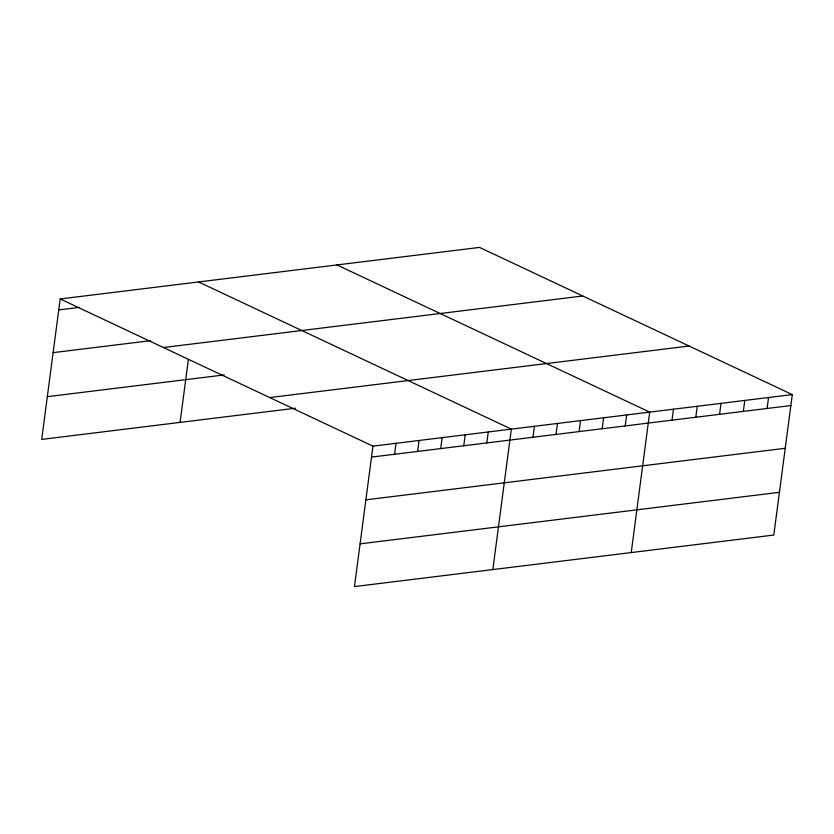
<?xml version="1.0" encoding="UTF-8"?>
<svg xmlns="http://www.w3.org/2000/svg" width="834" height="834" viewBox="0 0 834 834"><rect width="100%" height="100%" fill="white"/><g stroke="black" fill="none" stroke-linecap="round" stroke-linejoin="round"><path stroke-width="1.25" d="M60.194 298.958L372.954 446.138L354.46 586.583L773.806 535.042L792.3 394.597L479.54 247.417L60.194 298.958L41.7 439.403L295.403 408.222M180.081 422.4L188.359 359.537M394.576 454.259L396.014 443.302M417.636 451.423L419.075 440.467M440.696 448.588L442.145 437.631M463.767 445.763L465.205 434.795M486.827 442.927L488.276 431.96M492.842 569.57L511.336 429.124L198.575 281.955M532.957 437.256L534.396 426.289M556.017 434.42L557.466 423.453M579.088 431.585L580.527 420.617M602.148 428.749L603.597 417.782M625.219 425.913L626.657 414.957M631.234 552.567L649.717 412.121L336.957 264.941M672.037 420.159L673.486 409.202M695.806 417.24L697.245 406.273M719.565 414.321L721.014 403.354M743.334 411.402L744.772 400.435M767.092 408.483L768.541 397.516M58.745 309.925L79.251 307.402M53.126 352.646L150.506 340.679M163.401 347.528L582.747 295.987M47.329 396.671L224.148 374.946M269.736 397.568L689.092 346.027M372.954 446.138L792.3 394.597M371.505 457.095L790.861 405.553M365.886 499.827L785.232 448.285M360.09 543.851L779.436 492.31"/></g></svg>
